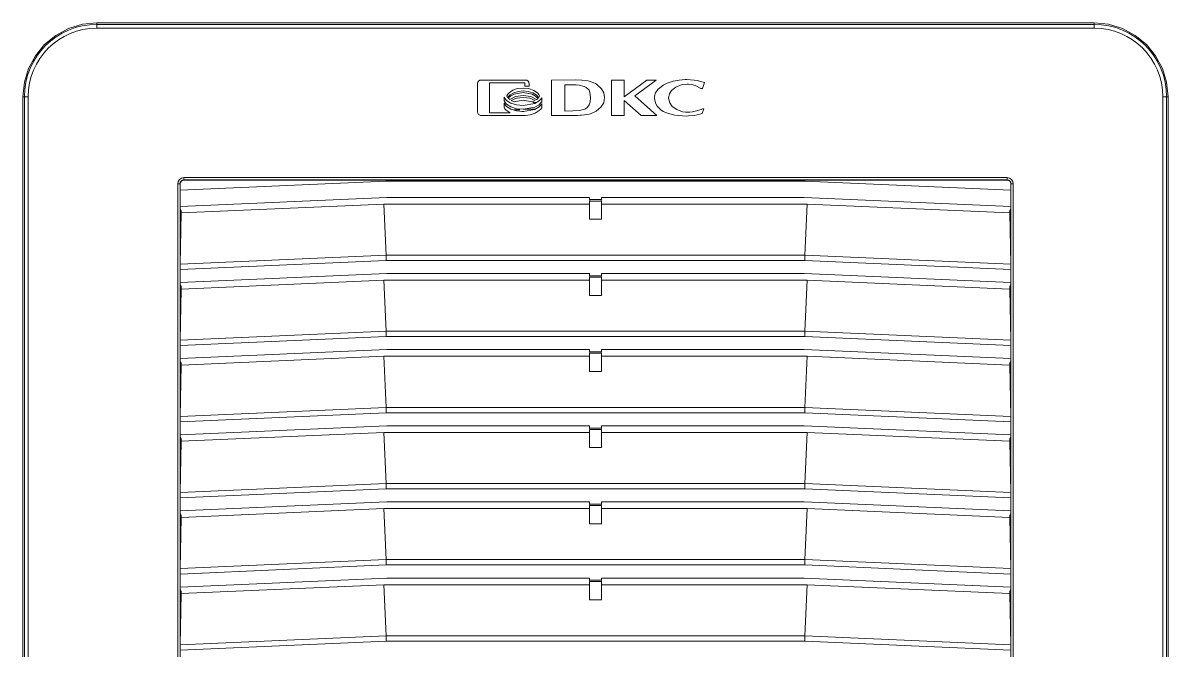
# Model space of a CAD drawing. Header units: millimetres. Extents: x -6000 to 26000, y -6000 to 26000.
# Drawn here: x 110.1 to 131.02, y -4407.07 to -4395.61 of the extents above; entities that cross this region are included whole.
import ezdxf

# ---------------------------------------------------------------- set-up
doc = ezdxf.new("R2010")
doc.units = ezdxf.units.MM
doc.header["$MEASUREMENT"] = 0
doc.layers.add('Чертеж и Рисунок_Ном._пера__7', color=7, linetype='Continuous', lineweight=15)

msp = doc.modelspace()

# ---------------------------------------------------------------- linework, layer by layer
at = {"layer": 'Чертеж и Рисунок_Ном._пера__7', "color": 7, "linetype": 'Continuous', "lineweight": 15}
for p, q in [((129.671, -4395.613), (111.449, -4395.613)), ((111.449, -4395.641), (111.449, -4395.613)), ((129.671, -4395.641), (129.671, -4395.613)), ((111.449, -4395.71), (111.449, -4395.641)), ((129.671, -4395.641), (111.449, -4395.641)), ((129.671, -4395.71), (111.449, -4395.71)), ((129.671, -4395.71), (129.671, -4395.641)), ((119.281, -4396.657), (118.471, -4396.657)), ((120.192, -4396.654), (119.755, -4396.657)), ((119.755, -4396.657), (119.755, -4397.306)), ((120.853, -4396.657), (120.853, -4397.306)), ((120.853, -4396.657), (121.083, -4396.657)), ((121.495, -4396.657), (121.083, -4396.962)), ((121.083, -4396.962), (121.083, -4396.657)), ((121.278, -4396.945), (121.67, -4396.657)), ((121.67, -4396.657), (121.495, -4396.657)), ((118.404, -4396.725), (118.404, -4397.238)), ((118.622, -4396.708), (119.267, -4396.708)), ((118.622, -4397.255), (118.622, -4396.708)), ((119.267, -4396.708), (119.267, -4396.768)), ((119.267, -4396.768), (119.348, -4396.768)), ((119.348, -4396.768), (119.348, -4396.725)), ((120.16, -4396.744), (119.999, -4396.747)), ((119.999, -4396.747), (119.999, -4397.226)), ((122.484, -4396.815), (122.514, -4396.815)), ((122.514, -4396.815), (122.553, -4396.703)), ((110.127, -4396.963), (110.1, -4396.963)), ((110.1, -4396.963), (110.1, -4415.185)), ((110.197, -4396.963), (110.127, -4396.963)), ((110.127, -4396.963), (110.127, -4415.185)), ((110.197, -4396.963), (110.197, -4415.185)), ((118.891, -4396.969), (118.891, -4397.038)), ((118.891, -4397.079), (118.891, -4397.151)), ((118.939, -4396.948), (118.953, -4396.975)), ((118.965, -4396.991), (118.993, -4397.016)), ((119.018, -4397.032), (119.076, -4397.056)), ((119.076, -4397.056), (119.238, -4397.027)), ((119.238, -4397.027), (119.399, -4397.055)), ((119.399, -4397.055), (119.457, -4397.031)), ((119.483, -4397.066), (119.413, -4397.066)), ((119.483, -4397.016), (119.512, -4396.992)), ((119.525, -4396.977), (119.539, -4396.954)), ((119.578, -4397.054), (119.578, -4396.984)), ((119.578, -4397.166), (119.578, -4397.094)), ((121.085, -4397.033), (121.396, -4397.306)), ((121.085, -4397.306), (121.085, -4397.033)), ((121.679, -4397.306), (121.278, -4396.945)), ((130.923, -4415.185), (130.923, -4396.963)), ((130.923, -4396.963), (130.993, -4396.963)), ((130.993, -4415.185), (130.993, -4396.963)), ((130.993, -4396.963), (131.02, -4396.963)), ((131.02, -4415.185), (131.02, -4396.963)), ((118.471, -4397.306), (119.281, -4397.306)), ((119.002, -4397.256), (118.622, -4397.255)), ((119.065, -4397.205), (119.176, -4397.205)), ((119.215, -4397.231), (119.25, -4397.231)), ((119.456, -4397.191), (119.243, -4397.191)), ((119.755, -4397.306), (120.17, -4397.304)), ((119.999, -4397.226), (120.146, -4397.223)), ((120.17, -4397.304), (120.174, -4397.304)), ((120.853, -4397.306), (121.085, -4397.306)), ((121.396, -4397.306), (121.679, -4397.306)), ((122.219, -4397.245), (122.281, -4397.245)), ((122.511, -4397.269), (122.54, -4397.186)), ((122.54, -4397.186), (122.516, -4397.186)), ((112.928, -4413.596), (112.928, -4398.552)), ((112.97, -4413.596), (112.97, -4398.552)), ((112.974, -4398.556), (112.97, -4398.552)), ((112.972, -4398.671), (116.735, -4398.507)), ((112.972, -4398.671), (112.974, -4398.556)), ((113.04, -4398.441), (128.08, -4398.441)), ((113.04, -4398.482), (128.08, -4398.482)), ((113.04, -4398.482), (113.044, -4398.487)), ((113.044, -4398.487), (116.735, -4398.485)), ((116.735, -4398.485), (124.385, -4398.485)), ((116.735, -4398.485), (116.735, -4398.507)), ((116.735, -4398.507), (124.384, -4398.507)), ((124.385, -4398.485), (124.384, -4398.507)), ((124.384, -4398.507), (128.148, -4398.671)), ((124.385, -4398.485), (128.095, -4398.487)), ((128.079, -4398.484), (128.08, -4398.482)), ((128.15, -4398.552), (128.148, -4398.554)), ((128.148, -4398.554), (128.148, -4398.671)), ((128.15, -4398.552), (128.15, -4413.596)), ((128.192, -4398.552), (128.192, -4413.596)), ((112.972, -4398.967), (112.972, -4398.671)), ((128.148, -4398.671), (128.148, -4398.967)), ((112.972, -4398.967), (116.748, -4398.802)), ((112.972, -4399.008), (112.972, -4398.967)), ((112.972, -4399.009), (112.972, -4398.967)), ((116.693, -4398.924), (112.989, -4399.086)), ((116.734, -4399.857), (116.693, -4398.924)), ((116.693, -4398.924), (120.449, -4398.924)), ((116.748, -4398.802), (120.449, -4398.802)), ((120.449, -4398.843), (120.449, -4398.802)), ((120.671, -4398.843), (120.449, -4398.843)), ((120.455, -4398.868), (120.449, -4398.843)), ((120.449, -4398.868), (120.455, -4398.868)), ((120.449, -4399.202), (120.449, -4398.868)), ((120.455, -4398.868), (120.665, -4398.868)), ((120.671, -4398.843), (120.665, -4398.868)), ((120.665, -4398.868), (120.671, -4398.868)), ((120.671, -4398.802), (124.372, -4398.802)), ((120.671, -4398.802), (120.671, -4398.843)), ((120.671, -4398.868), (120.671, -4399.202)), ((120.671, -4398.924), (124.427, -4398.924)), ((124.372, -4398.802), (128.148, -4398.967)), ((124.427, -4398.924), (124.386, -4399.857)), ((128.131, -4399.086), (124.427, -4398.924)), ((128.147, -4398.966), (128.147, -4399.011)), ((128.148, -4398.967), (128.148, -4399.008)), ((112.989, -4399.042), (112.972, -4399.008)), ((112.972, -4400.021), (112.989, -4399.086)), ((112.989, -4399.042), (112.989, -4399.086)), ((128.148, -4399.008), (128.131, -4399.042)), ((128.131, -4399.086), (128.131, -4399.042)), ((128.131, -4399.086), (128.147, -4400.021)), ((120.449, -4399.202), (120.671, -4399.202)), ((112.972, -4400.021), (116.734, -4399.857)), ((112.972, -4400.12), (116.736, -4399.955)), ((116.734, -4399.857), (124.386, -4399.857)), ((124.384, -4399.955), (116.736, -4399.955)), ((124.384, -4399.955), (128.148, -4400.12)), ((124.386, -4399.857), (128.147, -4400.021)), ((112.972, -4400.12), (112.972, -4400.358)), ((112.972, -4400.358), (116.748, -4400.193)), ((116.748, -4400.193), (120.449, -4400.193)), ((120.449, -4400.193), (120.449, -4400.234)), ((120.671, -4400.234), (120.449, -4400.234)), ((120.455, -4400.259), (120.449, -4400.234)), ((120.671, -4400.234), (120.665, -4400.259)), ((120.671, -4400.193), (124.372, -4400.193)), ((120.671, -4400.234), (120.671, -4400.193)), ((124.372, -4400.193), (128.148, -4400.358)), ((128.148, -4400.358), (128.148, -4400.12)), ((112.972, -4400.4), (112.972, -4400.357)), ((112.972, -4400.399), (112.972, -4400.358)), ((112.989, -4400.433), (112.972, -4400.399)), ((116.693, -4400.315), (112.989, -4400.477)), ((112.989, -4400.433), (112.989, -4400.477)), ((116.734, -4401.248), (116.693, -4400.315)), ((116.693, -4400.315), (120.449, -4400.315)), ((120.449, -4400.259), (120.455, -4400.259)), ((120.449, -4400.593), (120.449, -4400.259)), ((120.455, -4400.259), (120.665, -4400.259)), ((120.665, -4400.259), (120.671, -4400.259)), ((120.671, -4400.259), (120.671, -4400.593)), ((120.671, -4400.315), (124.427, -4400.315)), ((124.427, -4400.315), (124.386, -4401.248)), ((128.131, -4400.477), (124.427, -4400.315)), ((128.148, -4400.399), (128.131, -4400.433)), ((128.131, -4400.477), (128.131, -4400.433)), ((128.147, -4400.357), (128.147, -4400.402)), ((128.148, -4400.358), (128.148, -4400.399)), ((112.972, -4401.412), (112.989, -4400.477)), ((120.449, -4400.593), (120.671, -4400.593)), ((128.131, -4400.477), (128.147, -4401.412)), ((112.972, -4401.412), (116.734, -4401.248)), ((116.734, -4401.248), (124.386, -4401.248)), ((124.386, -4401.248), (128.147, -4401.412)), ((112.972, -4401.511), (116.736, -4401.346)), ((124.384, -4401.346), (116.736, -4401.346)), ((124.384, -4401.346), (128.148, -4401.511)), ((112.972, -4401.511), (112.972, -4401.749)), ((112.972, -4401.749), (116.748, -4401.584)), ((116.748, -4401.584), (120.449, -4401.584)), ((120.449, -4401.625), (120.449, -4401.584)), ((120.449, -4401.625), (120.671, -4401.625)), ((120.455, -4401.65), (120.449, -4401.625)), ((120.449, -4401.65), (120.455, -4401.65)), ((120.449, -4401.984), (120.449, -4401.65)), ((120.455, -4401.65), (120.665, -4401.65)), ((120.671, -4401.625), (120.665, -4401.65)), ((120.665, -4401.65), (120.671, -4401.65)), ((120.671, -4401.584), (124.372, -4401.584)), ((120.671, -4401.584), (120.671, -4401.625)), ((120.671, -4401.65), (120.671, -4401.984)), ((124.372, -4401.584), (128.148, -4401.749)), ((128.148, -4401.749), (128.148, -4401.511)), ((112.972, -4401.791), (112.972, -4401.748)), ((112.972, -4401.79), (112.972, -4401.749)), ((112.989, -4401.824), (112.972, -4401.79)), ((112.972, -4402.803), (112.989, -4401.868)), ((116.693, -4401.706), (112.989, -4401.868)), ((112.989, -4401.824), (112.989, -4401.868)), ((116.734, -4402.639), (116.693, -4401.706)), ((116.693, -4401.706), (120.449, -4401.706)), ((120.671, -4401.706), (124.427, -4401.706)), ((124.427, -4401.706), (124.386, -4402.639)), ((128.131, -4401.868), (124.427, -4401.706)), ((128.148, -4401.79), (128.131, -4401.824)), ((128.131, -4401.868), (128.131, -4401.824)), ((128.131, -4401.868), (128.147, -4402.803)), ((128.147, -4401.748), (128.147, -4401.793)), ((128.148, -4401.749), (128.148, -4401.79)), ((120.449, -4401.984), (120.671, -4401.984)), ((112.972, -4402.803), (116.734, -4402.639)), ((112.972, -4402.902), (116.736, -4402.737)), ((116.734, -4402.639), (124.386, -4402.639)), ((124.384, -4402.737), (116.736, -4402.737)), ((124.384, -4402.737), (128.148, -4402.902)), ((124.386, -4402.639), (128.147, -4402.803)), ((112.972, -4402.902), (112.972, -4403.14)), ((128.148, -4403.14), (128.148, -4402.902)), ((112.972, -4403.14), (116.748, -4402.975)), ((112.972, -4403.181), (112.972, -4403.14)), ((112.972, -4403.182), (112.972, -4403.14)), ((116.693, -4403.097), (112.989, -4403.259)), ((116.734, -4404.03), (116.693, -4403.097)), ((116.693, -4403.097), (120.449, -4403.097)), ((116.748, -4402.975), (120.449, -4402.975)), ((120.449, -4403.016), (120.449, -4402.975)), ((120.449, -4403.016), (120.671, -4403.016)), ((120.455, -4403.041), (120.449, -4403.016)), ((120.449, -4403.041), (120.455, -4403.041)), ((120.449, -4403.375), (120.449, -4403.041)), ((120.455, -4403.041), (120.665, -4403.041)), ((120.671, -4403.016), (120.665, -4403.041)), ((120.665, -4403.041), (120.671, -4403.041)), ((120.671, -4402.975), (124.372, -4402.975)), ((120.671, -4402.975), (120.671, -4403.016)), ((120.671, -4403.041), (120.671, -4403.375)), ((120.671, -4403.097), (124.427, -4403.097)), ((124.372, -4402.975), (128.148, -4403.14)), ((124.427, -4403.097), (124.386, -4404.03)), ((128.131, -4403.259), (124.427, -4403.097)), ((128.147, -4403.139), (128.147, -4403.184)), ((128.148, -4403.14), (128.148, -4403.181)), ((112.989, -4403.215), (112.972, -4403.181)), ((112.972, -4404.194), (112.989, -4403.259)), ((112.989, -4403.215), (112.989, -4403.259)), ((120.449, -4403.375), (120.671, -4403.375)), ((128.148, -4403.181), (128.131, -4403.215)), ((128.131, -4403.259), (128.131, -4403.215)), ((128.131, -4403.259), (128.147, -4404.194)), ((112.972, -4404.194), (116.734, -4404.03)), ((112.972, -4404.293), (116.736, -4404.128)), ((116.734, -4404.03), (124.386, -4404.03)), ((124.384, -4404.128), (116.736, -4404.128)), ((124.384, -4404.128), (128.148, -4404.293)), ((124.386, -4404.03), (128.147, -4404.194)), ((112.972, -4404.293), (112.972, -4404.531)), ((116.748, -4404.366), (112.972, -4404.531)), ((120.449, -4404.366), (116.748, -4404.366)), ((120.449, -4404.407), (120.449, -4404.366)), ((120.449, -4404.407), (120.671, -4404.407)), ((120.455, -4404.432), (120.449, -4404.407)), ((120.671, -4404.407), (120.665, -4404.432)), ((120.671, -4404.366), (124.372, -4404.366)), ((120.671, -4404.366), (120.671, -4404.407)), ((124.372, -4404.366), (128.148, -4404.531)), ((128.148, -4404.531), (128.148, -4404.293)), ((112.972, -4404.572), (112.972, -4404.531)), ((112.972, -4404.573), (112.972, -4404.531)), ((112.989, -4404.606), (112.972, -4404.572)), ((116.693, -4404.488), (112.989, -4404.65)), ((112.989, -4404.606), (112.989, -4404.65)), ((116.734, -4405.421), (116.693, -4404.488)), ((116.693, -4404.488), (120.449, -4404.488)), ((120.449, -4404.432), (120.455, -4404.432)), ((120.449, -4404.766), (120.449, -4404.432)), ((120.455, -4404.432), (120.665, -4404.432)), ((120.665, -4404.432), (120.671, -4404.432)), ((120.671, -4404.432), (120.671, -4404.766)), ((120.671, -4404.488), (124.427, -4404.488)), ((124.427, -4404.488), (124.386, -4405.421)), ((128.131, -4404.65), (124.427, -4404.488)), ((128.148, -4404.572), (128.131, -4404.606)), ((128.131, -4404.65), (128.131, -4404.606)), ((128.147, -4404.53), (128.147, -4404.575)), ((128.148, -4404.531), (128.148, -4404.572)), ((112.972, -4405.585), (112.989, -4404.65)), ((120.449, -4404.766), (120.671, -4404.766)), ((128.131, -4404.65), (128.147, -4405.585)), ((112.972, -4405.585), (116.734, -4405.421)), ((116.734, -4405.421), (124.386, -4405.421)), ((124.386, -4405.421), (128.147, -4405.585)), ((112.972, -4405.684), (116.736, -4405.519)), ((124.384, -4405.519), (116.736, -4405.519)), ((124.384, -4405.519), (128.148, -4405.684)), ((112.972, -4405.684), (112.972, -4405.922)), ((112.972, -4405.922), (116.748, -4405.757)), ((116.693, -4405.879), (112.989, -4406.041)), ((116.734, -4406.812), (116.693, -4405.879)), ((116.693, -4405.879), (120.449, -4405.879)), ((116.748, -4405.757), (120.449, -4405.757)), ((120.449, -4405.798), (120.449, -4405.757)), ((120.449, -4405.798), (120.671, -4405.798)), ((120.455, -4405.823), (120.449, -4405.798)), ((120.449, -4406.157), (120.449, -4405.823)), ((120.449, -4405.823), (120.455, -4405.823)), ((120.455, -4405.823), (120.665, -4405.823)), ((120.671, -4405.798), (120.665, -4405.823)), ((120.665, -4405.823), (120.671, -4405.823)), ((120.671, -4405.757), (124.372, -4405.757)), ((120.671, -4405.757), (120.671, -4405.798)), ((120.671, -4405.823), (120.671, -4406.157)), ((120.671, -4405.879), (124.427, -4405.879)), ((124.372, -4405.757), (128.148, -4405.922)), ((124.427, -4405.879), (124.386, -4406.812)), ((128.131, -4406.041), (124.427, -4405.879)), ((128.148, -4405.922), (128.148, -4405.684)), ((112.972, -4405.963), (112.972, -4405.922)), ((112.972, -4405.964), (112.972, -4405.922)), ((112.989, -4405.997), (112.972, -4405.963)), ((112.972, -4406.976), (112.989, -4406.041)), ((112.989, -4405.997), (112.989, -4406.041)), ((128.148, -4405.963), (128.131, -4405.997)), ((128.131, -4406.041), (128.131, -4405.997)), ((128.131, -4406.041), (128.147, -4406.976)), ((128.147, -4405.921), (128.147, -4405.966)), ((128.148, -4405.922), (128.148, -4405.963)), ((120.449, -4406.157), (120.671, -4406.157)), ((112.972, -4406.976), (116.734, -4406.812)), ((112.972, -4407.075), (116.736, -4406.91)), ((116.734, -4406.812), (124.386, -4406.812)), ((124.384, -4406.91), (116.736, -4406.91)), ((124.384, -4406.91), (128.148, -4407.075)), ((124.386, -4406.812), (128.147, -4406.976))]:
    msp.add_line(p, q, dxfattribs=at)
at = {"layer": 'Чертеж и Рисунок_Ном._пера__7', "color": 7, "linetype": 'Continuous', "lineweight": 15, "flags": 128}
for points in [[(111.449, -4395.613), (111.186, -4395.639), (110.933, -4395.716), (110.699, -4395.841), (110.495, -4396.009), (110.327, -4396.213), (110.202, -4396.446), (110.126, -4396.699), (110.1, -4396.963)], [(131.02, -4396.963), (130.994, -4396.699), (130.918, -4396.446), (130.793, -4396.213), (130.625, -4396.009), (130.421, -4395.841), (130.187, -4395.716), (129.934, -4395.639), (129.671, -4395.613)], [(118.471, -4396.657), (118.458, -4396.658), (118.445, -4396.662), (118.424, -4396.677), (118.409, -4396.698), (118.405, -4396.711), (118.404, -4396.725)], [(119.348, -4396.725), (119.343, -4396.698), (119.329, -4396.677), (119.307, -4396.662), (119.295, -4396.658), (119.281, -4396.657)], [(120.557, -4396.722), (120.532, -4396.708), (120.425, -4396.675), (120.31, -4396.659), (120.192, -4396.654)], [(122.227, -4396.648), (122.199, -4396.649), (122.088, -4396.657), (121.978, -4396.679), (121.872, -4396.714), (121.799, -4396.75), (121.698, -4396.83), (121.655, -4396.893), (121.638, -4396.955), (121.637, -4396.973)], [(122.553, -4396.703), (122.526, -4396.694), (122.418, -4396.666), (122.363, -4396.657), (122.227, -4396.648)], [(119.238, -4396.804), (119.136, -4396.815), (119.048, -4396.845), (118.98, -4396.891), (118.956, -4396.918), (118.939, -4396.948)], [(118.953, -4396.975), (118.999, -4396.927), (119.065, -4396.89), (119.146, -4396.866), (119.238, -4396.857)], [(119.238, -4396.888), (119.077, -4396.916), (119.013, -4396.949), (118.965, -4396.991)], [(119.539, -4396.954), (119.524, -4396.923), (119.5, -4396.894), (119.432, -4396.847), (119.342, -4396.815), (119.238, -4396.804)], [(119.238, -4396.857), (119.331, -4396.866), (119.413, -4396.891), (119.479, -4396.929), (119.525, -4396.977)], [(119.512, -4396.992), (119.464, -4396.95), (119.4, -4396.917), (119.238, -4396.888)], [(120.26, -4396.753), (120.209, -4396.747), (120.178, -4396.745), (120.16, -4396.744)], [(120.469, -4396.981), (120.457, -4396.88), (120.442, -4396.844), (120.42, -4396.816), (120.392, -4396.795), (120.355, -4396.778), (120.26, -4396.753)], [(120.444, -4397.283), (120.471, -4397.275), (120.574, -4397.229), (120.659, -4397.156), (120.71, -4397.072), (120.727, -4396.975), (120.711, -4396.891), (120.67, -4396.82), (120.577, -4396.735), (120.557, -4396.722)], [(121.896, -4396.989), (121.898, -4396.961), (121.914, -4396.907), (121.95, -4396.85), (122.026, -4396.787), (122.145, -4396.742), (122.233, -4396.733)], [(122.233, -4396.733), (122.26, -4396.734), (122.316, -4396.741), (122.383, -4396.76), (122.484, -4396.815)], [(119.238, -4397.123), (119.116, -4397.111), (119.013, -4397.079), (118.935, -4397.03), (118.908, -4397), (118.891, -4396.969)], [(118.891, -4397.038), (118.908, -4397.07), (118.935, -4397.099), (119.013, -4397.148), (119.116, -4397.181), (119.238, -4397.192)], [(119.238, -4397.233), (119.116, -4397.221), (119.012, -4397.189), (118.935, -4397.14), (118.908, -4397.11), (118.891, -4397.079)], [(118.993, -4397.016), (119.1, -4396.961), (119.238, -4396.941)], [(119.238, -4396.974), (119.117, -4396.99), (119.018, -4397.032)], [(119.238, -4396.941), (119.377, -4396.961), (119.483, -4397.016)], [(119.457, -4397.031), (119.359, -4396.99), (119.238, -4396.974)], [(119.578, -4396.984), (119.558, -4397.013), (119.53, -4397.04), (119.452, -4397.084), (119.238, -4397.123)], [(119.238, -4397.192), (119.452, -4397.153), (119.53, -4397.109), (119.558, -4397.082), (119.578, -4397.054)], [(119.578, -4397.094), (119.558, -4397.123), (119.53, -4397.15), (119.452, -4397.194), (119.238, -4397.233)], [(120.146, -4397.223), (120.274, -4397.215), (120.377, -4397.183), (120.416, -4397.152), (120.444, -4397.111), (120.463, -4397.053), (120.469, -4396.981)], [(121.637, -4396.973), (121.638, -4397.001), (121.663, -4397.095), (121.687, -4397.136), (121.754, -4397.204), (121.797, -4397.231), (121.876, -4397.266), (122.008, -4397.299), (122.076, -4397.308), (122.15, -4397.313), (122.224, -4397.315)], [(122.233, -4397.244), (122.205, -4397.243), (122.149, -4397.236), (122.043, -4397.199), (121.961, -4397.14), (121.916, -4397.075), (121.897, -4397.01), (121.896, -4396.989)], [(118.404, -4397.238), (118.409, -4397.265), (118.424, -4397.286), (118.445, -4397.301), (118.458, -4397.305), (118.471, -4397.306)], [(118.891, -4397.151), (118.906, -4397.181), (118.931, -4397.209), (119.002, -4397.256)], [(119.281, -4397.306), (119.367, -4397.294), (119.456, -4397.262), (119.531, -4397.217), (119.56, -4397.192), (119.578, -4397.166)], [(120.174, -4397.304), (120.202, -4397.303), (120.229, -4397.303), (120.277, -4397.301)], [(120.277, -4397.301), (120.305, -4397.299), (120.36, -4397.295), (120.444, -4397.283)], [(122.224, -4397.315), (122.252, -4397.314), (122.363, -4397.304), (122.418, -4397.295), (122.511, -4397.269)], [(122.516, -4397.186), (122.491, -4397.197), (122.383, -4397.229), (122.329, -4397.238), (122.233, -4397.244)], [(112.928, -4398.552), (112.937, -4398.509), (112.961, -4398.473), (112.997, -4398.449), (113.04, -4398.441)], [(112.928, -4398.552), (112.944, -4398.552), (112.958, -4398.552), (112.97, -4398.552)], [(112.97, -4398.552), (112.975, -4398.525), (112.99, -4398.503), (113.013, -4398.488), (113.04, -4398.482)], [(113.044, -4398.487), (113.031, -4398.488), (113.019, -4398.492), (113.006, -4398.498), (112.995, -4398.507), (112.979, -4398.531), (112.974, -4398.556)], [(113.04, -4398.441), (113.04, -4398.456), (113.04, -4398.47), (113.04, -4398.482)], [(128.148, -4398.554), (128.143, -4398.528), (128.137, -4398.516), (128.128, -4398.504), (128.117, -4398.496), (128.104, -4398.489), (128.079, -4398.484)], [(128.08, -4398.441), (128.123, -4398.449), (128.159, -4398.473), (128.183, -4398.509), (128.192, -4398.552)], [(128.08, -4398.482), (128.08, -4398.47), (128.08, -4398.456), (128.08, -4398.441)], [(128.08, -4398.482), (128.107, -4398.488), (128.129, -4398.503), (128.145, -4398.525), (128.15, -4398.552)], [(128.192, -4398.552), (128.176, -4398.552), (128.162, -4398.552), (128.15, -4398.552)], [(112.972, -4400.021), (112.972, -4400.042), (112.972, -4400.066), (112.972, -4400.092), (112.972, -4400.12)], [(116.734, -4399.857), (116.734, -4399.878), (116.735, -4399.902), (116.735, -4399.928), (116.736, -4399.955)], [(124.386, -4399.857), (124.386, -4399.878), (124.385, -4399.902), (124.385, -4399.928), (124.384, -4399.955)], [(128.148, -4400.12), (128.148, -4400.092), (128.148, -4400.066), (128.148, -4400.042), (128.147, -4400.021)], [(116.734, -4401.248), (116.734, -4401.269), (116.735, -4401.293), (116.735, -4401.319), (116.736, -4401.346)], [(124.386, -4401.248), (124.386, -4401.269), (124.385, -4401.293), (124.385, -4401.319), (124.384, -4401.346)], [(112.972, -4401.412), (112.972, -4401.433), (112.972, -4401.457), (112.972, -4401.483), (112.972, -4401.511)], [(128.148, -4401.511), (128.148, -4401.483), (128.148, -4401.457), (128.148, -4401.433), (128.147, -4401.412)], [(116.734, -4402.639), (116.734, -4402.66), (116.735, -4402.684), (116.735, -4402.71), (116.736, -4402.737)], [(124.386, -4402.639), (124.386, -4402.66), (124.385, -4402.684), (124.385, -4402.71), (124.384, -4402.737)], [(112.972, -4402.803), (112.972, -4402.824), (112.972, -4402.848), (112.972, -4402.874), (112.972, -4402.902)], [(128.148, -4402.902), (128.148, -4402.874), (128.148, -4402.848), (128.148, -4402.824), (128.147, -4402.803)], [(112.972, -4404.194), (112.972, -4404.215), (112.972, -4404.239), (112.972, -4404.265), (112.972, -4404.293)], [(116.734, -4404.03), (116.734, -4404.051), (116.735, -4404.075), (116.735, -4404.101), (116.736, -4404.128)], [(124.386, -4404.03), (124.386, -4404.051), (124.385, -4404.075), (124.385, -4404.101), (124.384, -4404.128)], [(128.148, -4404.293), (128.148, -4404.265), (128.148, -4404.239), (128.148, -4404.215), (128.147, -4404.194)], [(116.734, -4405.421), (116.734, -4405.442), (116.735, -4405.466), (116.735, -4405.492), (116.736, -4405.519)], [(124.386, -4405.421), (124.386, -4405.442), (124.385, -4405.466), (124.385, -4405.492), (124.384, -4405.519)], [(112.972, -4405.585), (112.972, -4405.606), (112.972, -4405.63), (112.972, -4405.656), (112.972, -4405.684)], [(128.148, -4405.684), (128.148, -4405.656), (128.148, -4405.63), (128.148, -4405.606), (128.147, -4405.585)], [(116.734, -4406.812), (116.734, -4406.833), (116.735, -4406.857), (116.735, -4406.883), (116.736, -4406.91)], [(124.386, -4406.812), (124.386, -4406.833), (124.385, -4406.857), (124.385, -4406.883), (124.384, -4406.91)], [(112.972, -4406.976), (112.972, -4406.997), (112.972, -4407.021), (112.972, -4407.047), (112.972, -4407.075)], [(128.148, -4407.075), (128.148, -4407.047), (128.148, -4407.021), (128.148, -4406.997), (128.147, -4406.976)]]:
    msp.add_lwpolyline(points, dxfattribs=at)
at = {"layer": 'Чертеж и Рисунок_Ном._пера__7', "color": 7, "linetype": 'Continuous', "lineweight": 15}
for centre, radius, start, end in [((111.449, -4396.963), 1.322, 90, 180), ((111.449, -4396.963), 1.252, 90, 180), ((129.671, -4396.963), 1.322, 0, 90), ((129.671, -4396.963), 1.252, 0, 90)]:
    msp.add_arc(centre, radius, start, end, dxfattribs=at)

doc.saveas('drawing.dxf')
